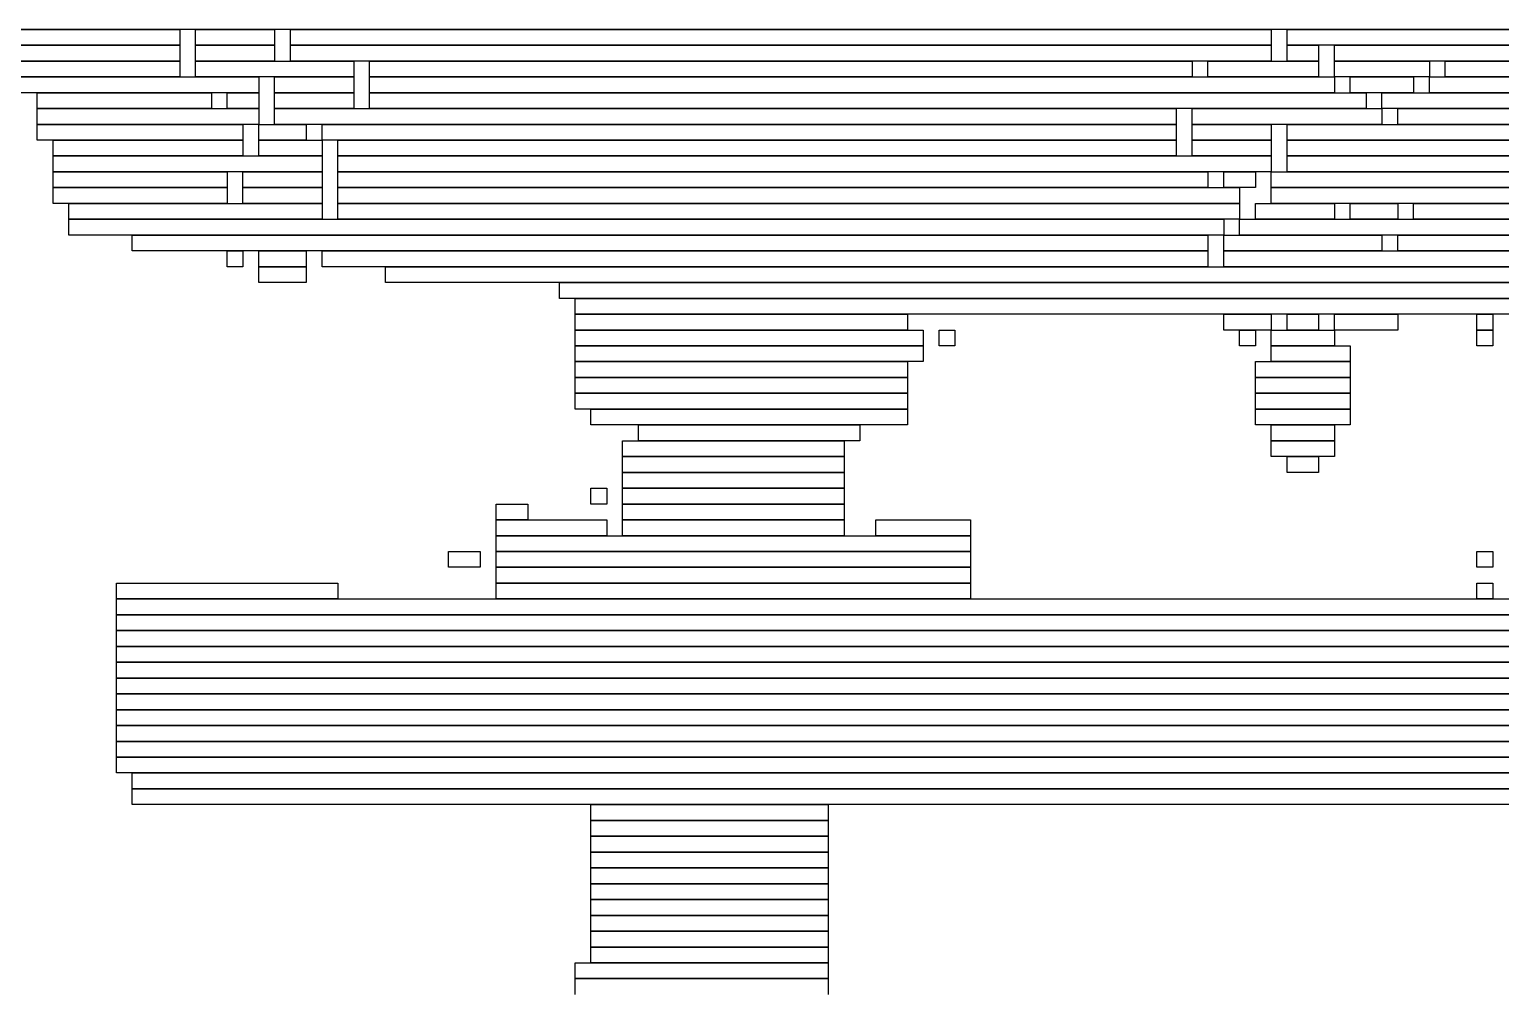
# Model space of a CAD drawing. Extents: x 294 to 729, y 311 to 714.
# Drawn here: x 426.5 to 519.5, y 561.5 to 622 of the extents above; entities that cross this region are included whole.
import ezdxf

# ---------------------------------------------------------------- set-up
doc = ezdxf.new("R2010")
doc.units = 0

msp = doc.modelspace()

# ---------------------------------------------------------------- linework, layer by layer
for p, q in [((637, 622), (419, 622)), ((419, 622), (436, 622)), ((436, 622), (436, 621)), ((437, 622), (442, 622)), ((437, 621), (437, 622)), ((442, 622), (442, 621)), ((443, 622), (505, 622)), ((443, 621), (443, 622)), ((505, 622), (505, 621)), ((506, 622), (633, 622)), ((506, 621), (506, 622)), ((436, 621), (419, 621)), ((419, 621), (436, 621)), ((436, 621), (436, 620)), ((442, 621), (437, 621)), ((437, 621), (442, 621)), ((437, 620), (437, 621)), ((442, 621), (442, 620)), ((505, 621), (443, 621)), ((443, 621), (505, 621)), ((443, 620), (443, 621)), ((505, 621), (505, 620)), ((633, 621), (506, 621)), ((506, 621), (508, 621)), ((506, 620), (506, 621)), ((508, 621), (508, 620)), ((509, 621), (630, 621)), ((509, 620), (509, 621)), ((436, 620), (419, 620)), ((419, 620), (436, 620)), ((436, 620), (436, 619)), ((442, 620), (437, 620)), ((437, 620), (447, 620)), ((437, 619), (437, 620)), ((505, 620), (443, 620)), ((447, 620), (447, 619)), ((448, 620), (500, 620)), ((448, 619), (448, 620)), ((500, 620), (500, 619)), ((501, 620), (508, 620)), ((501, 619), (501, 620)), ((508, 620), (506, 620)), ((508, 620), (508, 619)), ((630, 620), (509, 620)), ((509, 620), (515, 620)), ((509, 619), (509, 620)), ((515, 620), (515, 619)), ((516, 620), (630, 620)), ((516, 619), (516, 620)), ((436, 619), (419, 619)), ((423, 619), (441, 619)), ((447, 619), (437, 619)), ((441, 619), (441, 618)), ((442, 619), (447, 619)), ((442, 618), (442, 619)), ((447, 619), (447, 618)), ((500, 619), (448, 619)), ((448, 619), (509, 619)), ((448, 618), (448, 619)), ((508, 619), (501, 619)), ((515, 619), (509, 619)), ((509, 619), (509, 618)), ((510, 619), (514, 619)), ((510, 618), (510, 619)), ((514, 619), (514, 618)), ((515, 619), (630, 619)), ((515, 618), (515, 619)), ((630, 619), (516, 619)), ((441, 618), (423, 618)), ((427, 618), (438, 618)), ((427, 617), (427, 618)), ((438, 618), (438, 617)), ((439, 618), (441, 618)), ((439, 617), (439, 618)), ((441, 618), (441, 617)), ((447, 618), (442, 618)), ((442, 618), (447, 618)), ((442, 617), (442, 618)), ((447, 618), (447, 617)), ((509, 618), (448, 618)), ((448, 618), (511, 618)), ((448, 617), (448, 618)), ((514, 618), (510, 618)), ((511, 618), (511, 617)), ((512, 618), (630, 618)), ((512, 617), (512, 618)), ((630, 618), (515, 618)), ((438, 617), (427, 617)), ((427, 617), (441, 617)), ((427, 616), (427, 617)), ((441, 617), (439, 617)), ((441, 617), (441, 616)), ((447, 617), (442, 617)), ((442, 617), (499, 617)), ((442, 616), (442, 617)), ((511, 617), (448, 617)), ((499, 617), (499, 616)), ((500, 617), (512, 617)), ((500, 616), (500, 617)), ((630, 617), (512, 617)), ((512, 617), (512, 616)), ((513, 617), (629, 617)), ((513, 616), (513, 617)), ((441, 616), (427, 616)), ((427, 616), (440, 616)), ((427, 615), (427, 616)), ((440, 616), (440, 615)), ((441, 616), (444, 616)), ((441, 615), (441, 616)), ((499, 616), (442, 616)), ((444, 616), (444, 615)), ((445, 616), (499, 616)), ((445, 615), (445, 616)), ((499, 616), (499, 615)), ((512, 616), (500, 616)), ((500, 616), (505, 616)), ((500, 615), (500, 616)), ((505, 616), (505, 615)), ((506, 616), (629, 616)), ((506, 615), (506, 616)), ((629, 616), (513, 616)), ((440, 615), (427, 615)), ((428, 615), (440, 615)), ((428, 614), (428, 615)), ((440, 615), (440, 614)), ((444, 615), (441, 615)), ((441, 615), (445, 615)), ((441, 614), (441, 615)), ((499, 615), (445, 615)), ((445, 615), (445, 614)), ((446, 615), (499, 615)), ((446, 614), (446, 615)), ((499, 615), (499, 614)), ((505, 615), (500, 615)), ((500, 615), (505, 615)), ((500, 614), (500, 615)), ((505, 615), (505, 614)), ((629, 615), (506, 615)), ((506, 615), (629, 615)), ((506, 614), (506, 615)), ((440, 614), (428, 614)), ((428, 614), (445, 614)), ((428, 613), (428, 614)), ((445, 614), (441, 614)), ((445, 614), (445, 613)), ((499, 614), (446, 614)), ((446, 614), (505, 614)), ((446, 613), (446, 614)), ((505, 614), (500, 614)), ((505, 614), (505, 613)), ((629, 614), (506, 614)), ((506, 614), (629, 614)), ((506, 613), (506, 614)), ((445, 613), (428, 613)), ((428, 613), (439, 613)), ((428, 612), (428, 613)), ((439, 613), (439, 612)), ((440, 613), (445, 613)), ((440, 612), (440, 613)), ((445, 613), (445, 612)), ((505, 613), (446, 613)), ((446, 613), (501, 613)), ((446, 612), (446, 613)), ((501, 613), (501, 612)), ((502, 613), (504, 613)), ((502, 612), (502, 613)), ((504, 613), (504, 612)), ((505, 613), (628, 613)), ((505, 612), (505, 613)), ((629, 613), (506, 613)), ((439, 612), (428, 612)), ((428, 612), (439, 612)), ((428, 611), (428, 612)), ((439, 612), (439, 611)), ((445, 612), (440, 612)), ((440, 612), (445, 612)), ((440, 611), (440, 612)), ((445, 612), (445, 611)), ((501, 612), (446, 612)), ((446, 612), (503, 612)), ((446, 611), (446, 612)), ((504, 612), (502, 612)), ((503, 612), (503, 611)), ((628, 612), (505, 612)), ((505, 612), (628, 612)), ((505, 611), (505, 612)), ((439, 611), (428, 611)), ((429, 611), (445, 611)), ((429, 610), (429, 611)), ((445, 611), (440, 611)), ((445, 611), (445, 610)), ((503, 611), (446, 611)), ((446, 611), (503, 611)), ((446, 610), (446, 611)), ((503, 611), (503, 610)), ((504, 611), (509, 611)), ((504, 610), (504, 611)), ((628, 611), (505, 611)), ((509, 611), (509, 610)), ((510, 611), (513, 611)), ((510, 610), (510, 611)), ((513, 611), (513, 610)), ((514, 611), (623, 611)), ((514, 610), (514, 611)), ((445, 610), (429, 610)), ((429, 610), (502, 610)), ((429, 609), (429, 610)), ((503, 610), (446, 610)), ((502, 610), (502, 609)), ((503, 610), (616, 610)), ((503, 609), (503, 610)), ((509, 610), (504, 610)), ((513, 610), (510, 610)), ((623, 610), (514, 610)), ((502, 609), (429, 609)), ((433, 609), (501, 609)), ((433, 608), (433, 609)), ((501, 609), (501, 608)), ((502, 609), (512, 609)), ((502, 608), (502, 609)), ((616, 609), (503, 609)), ((512, 609), (512, 608)), ((513, 609), (609, 609)), ((513, 608), (513, 609)), ((501, 608), (433, 608)), ((439, 608), (440, 608)), ((439, 607), (439, 608)), ((440, 608), (440, 607)), ((441, 608), (444, 608)), ((441, 607), (441, 608)), ((444, 608), (444, 607)), ((445, 608), (501, 608)), ((445, 607), (445, 608)), ((501, 608), (501, 607)), ((512, 608), (502, 608)), ((502, 608), (601, 608)), ((502, 607), (502, 608)), ((609, 608), (513, 608)), ((440, 607), (439, 607)), ((444, 607), (441, 607)), ((441, 607), (444, 607)), ((441, 606), (441, 607)), ((444, 607), (444, 606)), ((501, 607), (445, 607)), ((449, 607), (596, 607)), ((449, 606), (449, 607)), ((601, 607), (502, 607)), ((444, 606), (441, 606)), ((596, 606), (449, 606)), ((460, 606), (574, 606)), ((460, 605), (460, 606)), ((574, 605), (460, 605)), ((461, 605), (558, 605)), ((461, 604), (461, 605)), ((558, 604), (461, 604)), ((461, 604), (482, 604)), ((461, 603), (461, 604)), ((482, 604), (482, 603)), ((502, 604), (505, 604)), ((502, 603), (502, 604)), ((505, 604), (505, 603)), ((506, 604), (508, 604)), ((506, 603), (506, 604)), ((508, 604), (508, 603)), ((509, 604), (513, 604)), ((509, 603), (509, 604)), ((513, 604), (513, 603)), ((518, 604), (519, 604)), ((518, 603), (518, 604)), ((519, 604), (519, 603)), ((482, 603), (461, 603)), ((461, 603), (483, 603)), ((461, 602), (461, 603)), ((483, 603), (483, 602)), ((484, 603), (485, 603)), ((484, 602), (484, 603)), ((485, 603), (485, 602)), ((505, 603), (502, 603)), ((503, 603), (504, 603)), ((503, 602), (503, 603)), ((504, 603), (504, 602)), ((505, 603), (509, 603)), ((505, 602), (505, 603)), ((508, 603), (506, 603)), ((513, 603), (509, 603)), ((509, 603), (509, 602)), ((519, 603), (518, 603)), ((518, 603), (519, 603)), ((518, 602), (518, 603)), ((519, 603), (519, 602)), ((483, 602), (461, 602)), ((461, 602), (483, 602)), ((461, 601), (461, 602)), ((483, 602), (483, 601)), ((485, 602), (484, 602)), ((504, 602), (503, 602)), ((509, 602), (505, 602)), ((505, 602), (510, 602)), ((505, 601), (505, 602)), ((510, 602), (510, 601)), ((519, 602), (518, 602)), ((483, 601), (461, 601)), ((461, 601), (482, 601)), ((461, 600), (461, 601)), ((482, 601), (482, 600)), ((504, 601), (510, 601)), ((504, 600), (504, 601)), ((510, 601), (505, 601)), ((510, 601), (510, 600)), ((482, 600), (461, 600)), ((461, 600), (482, 600)), ((461, 599), (461, 600)), ((482, 600), (482, 599)), ((510, 600), (504, 600)), ((504, 600), (510, 600)), ((504, 599), (504, 600)), ((510, 600), (510, 599)), ((482, 599), (461, 599)), ((461, 599), (482, 599)), ((461, 598), (461, 599)), ((482, 599), (482, 598)), ((510, 599), (504, 599)), ((504, 599), (510, 599)), ((504, 598), (504, 599)), ((510, 599), (510, 598)), ((482, 598), (461, 598)), ((462, 598), (482, 598)), ((462, 597), (462, 598)), ((482, 598), (482, 597)), ((510, 598), (504, 598)), ((504, 598), (510, 598)), ((504, 597), (504, 598)), ((510, 598), (510, 597)), ((482, 597), (462, 597)), ((465, 597), (479, 597)), ((465, 596), (465, 597)), ((479, 597), (479, 596)), ((510, 597), (504, 597)), ((505, 597), (509, 597)), ((505, 596), (505, 597)), ((509, 597), (509, 596)), ((464, 596), (478, 596)), ((464, 595), (464, 596)), ((479, 596), (465, 596)), ((478, 596), (478, 595)), ((509, 596), (505, 596)), ((505, 596), (509, 596)), ((505, 595), (505, 596)), ((509, 596), (509, 595)), ((478, 595), (464, 595)), ((464, 595), (478, 595)), ((464, 594), (464, 595)), ((478, 595), (478, 594)), ((509, 595), (505, 595)), ((506, 595), (508, 595)), ((506, 594), (506, 595)), ((508, 595), (508, 594)), ((478, 594), (464, 594)), ((464, 594), (478, 594)), ((464, 593), (464, 594)), ((478, 594), (478, 593)), ((508, 594), (506, 594)), ((462, 593), (463, 593)), ((462, 592), (462, 593)), ((463, 593), (463, 592)), ((478, 593), (464, 593)), ((464, 593), (478, 593)), ((464, 592), (464, 593)), ((478, 593), (478, 592)), ((456, 592), (458, 592)), ((456, 591), (456, 592)), ((458, 592), (458, 591)), ((463, 592), (462, 592)), ((478, 592), (464, 592)), ((464, 592), (478, 592)), ((464, 591), (464, 592)), ((478, 592), (478, 591)), ((458, 591), (456, 591)), ((456, 591), (463, 591)), ((456, 590), (456, 591)), ((463, 591), (463, 590)), ((478, 591), (464, 591)), ((464, 591), (478, 591)), ((464, 590), (464, 591)), ((478, 591), (478, 590)), ((480, 591), (486, 591)), ((480, 590), (480, 591)), ((486, 591), (486, 590)), ((463, 590), (456, 590)), ((456, 590), (486, 590)), ((456, 589), (456, 590)), ((478, 590), (464, 590)), ((486, 590), (480, 590)), ((486, 590), (486, 589)), ((453, 589), (455, 589)), ((453, 588), (453, 589)), ((455, 589), (455, 588)), ((486, 589), (456, 589)), ((456, 589), (486, 589)), ((456, 588), (456, 589)), ((486, 589), (486, 588)), ((518, 589), (519, 589)), ((518, 588), (518, 589)), ((519, 589), (519, 588)), ((455, 588), (453, 588)), ((486, 588), (456, 588)), ((456, 588), (486, 588)), ((456, 587), (456, 588)), ((486, 588), (486, 587)), ((519, 588), (518, 588)), ((432, 587), (446, 587)), ((432, 586), (432, 587)), ((446, 587), (446, 586)), ((486, 587), (456, 587)), ((456, 587), (486, 587)), ((456, 586), (456, 587)), ((486, 587), (486, 586)), ((518, 587), (519, 587)), ((518, 586), (518, 587)), ((519, 587), (519, 586)), ((446, 586), (432, 586)), ((432, 586), (625, 586)), ((432, 585), (432, 586)), ((486, 586), (456, 586)), ((519, 586), (518, 586)), ((625, 585), (432, 585)), ((432, 585), (625, 585)), ((432, 584), (432, 585)), ((625, 584), (432, 584)), ((432, 584), (625, 584)), ((432, 583), (432, 584)), ((625, 583), (432, 583)), ((432, 583), (625, 583)), ((432, 582), (432, 583)), ((625, 582), (432, 582)), ((432, 582), (625, 582)), ((432, 581), (432, 582)), ((625, 581), (432, 581)), ((432, 581), (625, 581)), ((432, 580), (432, 581)), ((625, 580), (432, 580)), ((432, 580), (625, 580)), ((432, 579), (432, 580)), ((625, 579), (432, 579)), ((432, 579), (625, 579)), ((432, 578), (432, 579)), ((625, 578), (432, 578)), ((432, 578), (625, 578)), ((432, 577), (432, 578)), ((625, 577), (432, 577)), ((432, 577), (625, 577)), ((432, 576), (432, 577)), ((625, 576), (432, 576)), ((432, 576), (625, 576)), ((432, 575), (432, 576)), ((625, 575), (432, 575)), ((433, 575), (625, 575)), ((433, 574), (433, 575)), ((625, 574), (433, 574)), ((433, 574), (523, 574)), ((433, 573), (433, 574)), ((523, 573), (433, 573)), ((462, 573), (477, 573)), ((462, 572), (462, 573)), ((477, 573), (477, 572)), ((477, 572), (462, 572)), ((462, 572), (477, 572)), ((462, 571), (462, 572)), ((477, 572), (477, 571)), ((477, 571), (462, 571)), ((462, 571), (477, 571)), ((462, 570), (462, 571)), ((477, 571), (477, 570)), ((477, 570), (462, 570)), ((462, 570), (477, 570)), ((462, 569), (462, 570)), ((477, 570), (477, 569)), ((477, 569), (462, 569)), ((462, 569), (477, 569)), ((462, 568), (462, 569)), ((477, 569), (477, 568)), ((477, 568), (462, 568)), ((462, 568), (477, 568)), ((462, 567), (462, 568)), ((477, 568), (477, 567)), ((477, 567), (462, 567)), ((462, 567), (477, 567)), ((462, 566), (462, 567)), ((477, 567), (477, 566)), ((477, 566), (462, 566)), ((462, 566), (477, 566)), ((462, 565), (462, 566)), ((477, 566), (477, 565)), ((477, 565), (462, 565)), ((462, 565), (477, 565)), ((462, 564), (462, 565)), ((477, 565), (477, 564)), ((477, 564), (462, 564)), ((462, 564), (477, 564)), ((462, 563), (462, 564)), ((477, 564), (477, 563)), ((461, 563), (477, 563)), ((461, 562), (461, 563)), ((477, 563), (462, 563)), ((477, 563), (477, 562)), ((477, 562), (461, 562)), ((461, 562), (477, 562)), ((461, 561), (461, 562)), ((477, 562), (477, 561))]:
    msp.add_line(p, q)

doc.saveas('drawing.dxf')
